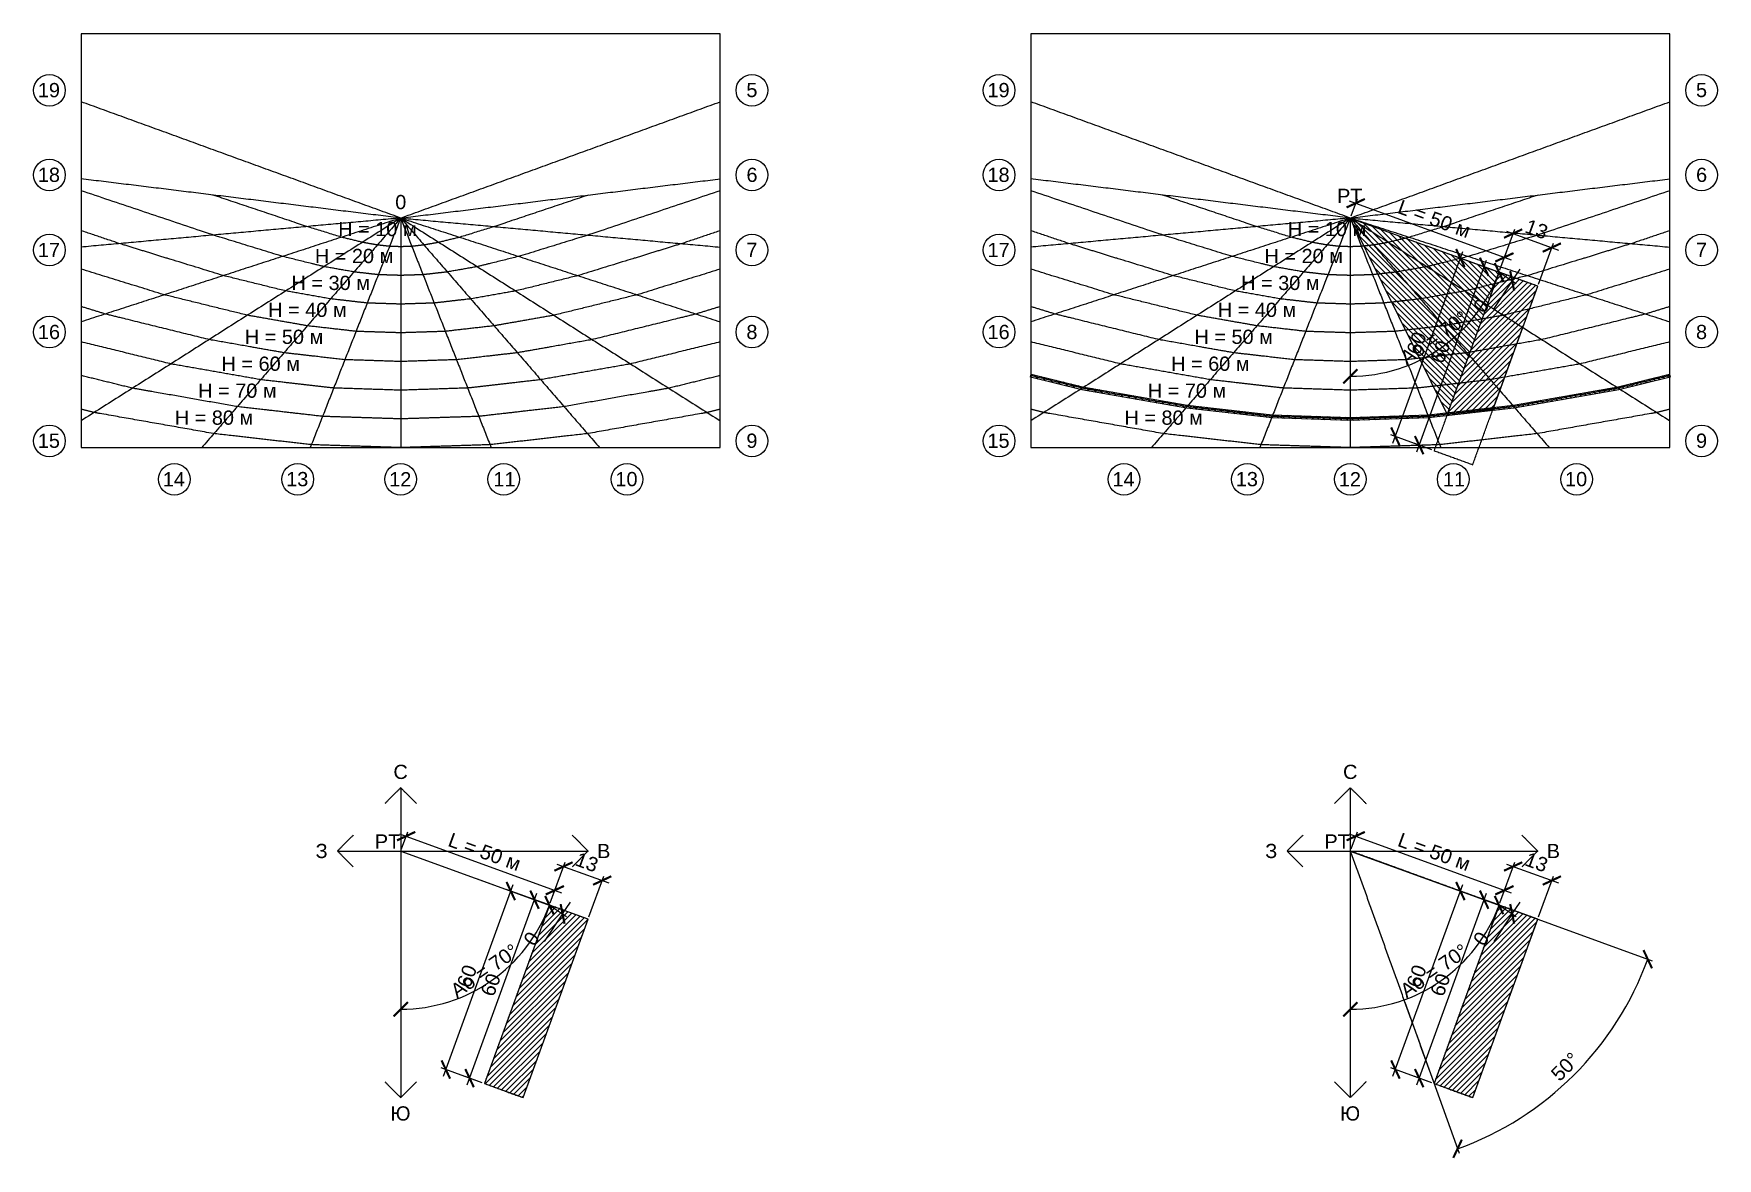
# Model space of a CAD drawing. Header units: metres. Extents: x -116 to 1000, y -497 to 102.
# Drawn here: x -116 to 416, y -497 to -142 of the extents above; entities that cross this region are included whole.
import ezdxf

# ---------------------------------------------------------------- set-up
doc = ezdxf.new("R2010")
doc.units = ezdxf.units.M
doc.layers.add('168', color=7, linetype='Continuous', true_color=0x000000)
doc.styles.add('Meters Architectural', font='arial.ttf')
doc.dimstyles.new('Meters Architectural', dxfattribs={"dimscale": 1.5, "dimtxt": 3, "dimasz": 3, "dimexe": 1, "dimexo": 0.5, "dimgap": 1, "dimtad": 1, "dimtoh": 1, "dimdec": 0, "dimzin": 1, "dimdsep": 46, "dimtxsty": 'Meters Architectural', "dimblk": 'ARCHTICK', "dimcen": 3, "dimdle": 1.5, "dimadec": 0, "dimazin": 1, "dimtfac": 1, "dimtdec": 4, "dimtix": 1, "dimtofl": 0, "dimtmove": 1, "dimatfit": 3, "dimldrblk": 'OPEN90', "dimfxl": 1, "dimtolj": 1, "dimtzin": 1, "dimarcsym": 0})
pattern_1 = [(45, (-9e-14, 2e-13), (-0.8838835, 0.8838835), [])]

# ---------------------------------------------------------------- blocks, each defined once
blk = doc.blocks.new('_ArchTick')
at = {"color": 0, "linetype": 'ByBlock', "const_width": 0.15}
blk.add_lwpolyline([(-0.5, -0.5), (0.5, 0.5)], dxfattribs=at)
blk = doc.blocks.new('*D3')
at = {"layer": '168', "color": 0, "lineweight": -2}
for p, q in [((-0.4, -394.53), (50.81, -413.17)), ((0.26, -399.3), (2.22, -393.89)), ((47.24, -416.4), (49.21, -410.99))]:
    blk.add_line(p, q, dxfattribs=at)
at = {"layer": 'Defpoints', "color": 0}
for p in [(0, -400), (48.69, -412.4), (46.98, -417.1)]:
    blk.add_point(p, dxfattribs=at)
at = {"layer": '168', "color": 0, "lineweight": -2, "xscale": 4.5, "yscale": 4.5, "zscale": 4.5}
for p, rotation in [((1.71, -395.3), 160), ((48.69, -412.4), 340)]:
    blk.add_blockref('_ArchTick', p, dxfattribs=dict(at, rotation=rotation))
at = {"layer": '168', "color": 0, "insert": (26.5, -400.28), "char_height": 4.5, "attachment_point": 5, "rotation": 340, "style": 'Meters Architectural'}
blk.add_mtext('\\A1;L = 50 м', dxfattribs=at)
blk = doc.blocks.new('*D4')
at = {"layer": '168', "color": 0, "lineweight": -2}
for p, q in [((299.6, -194.53), (350.81, -213.17)), ((300.26, -199.3), (302.22, -193.89)), ((347.24, -216.4), (349.21, -210.99))]:
    blk.add_line(p, q, dxfattribs=at)
at = {"layer": 'Defpoints', "color": 0}
for p in [(300, -200), (348.69, -212.4), (346.98, -217.1)]:
    blk.add_point(p, dxfattribs=at)
at = {"layer": '168', "color": 0, "lineweight": -2, "xscale": 4.5, "yscale": 4.5, "zscale": 4.5}
for p, rotation in [((301.71, -195.3), 160), ((348.69, -212.4), 340)]:
    blk.add_blockref('_ArchTick', p, dxfattribs=dict(at, rotation=rotation))
at = {"layer": '168', "color": 0, "insert": (326.5, -200.28), "char_height": 4.5, "attachment_point": 5, "rotation": 340, "style": 'Meters Architectural'}
blk.add_mtext('\\A1;L = 50 м', dxfattribs=at)
blk = doc.blocks.new('*D5')
at = {"layer": '168', "color": 0, "lineweight": -2}
for p, q in [((299.6, -394.53), (350.81, -413.17)), ((300.26, -399.3), (302.22, -393.89)), ((347.24, -416.4), (349.21, -410.99))]:
    blk.add_line(p, q, dxfattribs=at)
at = {"layer": 'Defpoints', "color": 0}
for p in [(300, -400), (348.69, -412.4), (346.98, -417.1)]:
    blk.add_point(p, dxfattribs=at)
at = {"layer": '168', "color": 0, "lineweight": -2, "xscale": 4.5, "yscale": 4.5, "zscale": 4.5}
for p, rotation in [((301.71, -395.3), 160), ((348.69, -412.4), 340)]:
    blk.add_blockref('_ArchTick', p, dxfattribs=dict(at, rotation=rotation))
at = {"layer": '168', "color": 0, "insert": (326.5, -400.28), "char_height": 4.5, "attachment_point": 5, "rotation": 340, "style": 'Meters Architectural'}
blk.add_mtext('\\A1;L = 50 м', dxfattribs=at)
blk = doc.blocks.new('*D6')
at = {"layer": '168', "color": 0, "lineweight": -2}
for p, q in [((21, -473.89), (43.06, -413.28)), ((46.28, -416.84), (40.88, -414.88)), ((25.76, -473.23), (20.36, -471.26))]:
    blk.add_line(p, q, dxfattribs=at)
at = {"layer": 'Defpoints', "color": 0}
for p in [(42.29, -415.39), (46.98, -417.1), (26.46, -473.48)]:
    blk.add_point(p, dxfattribs=at)
at = {"layer": '168', "color": 0, "lineweight": -2, "xscale": 4.5, "yscale": 4.5, "zscale": 4.5}
for p, rotation in [((42.29, -415.39), 70), ((21.76, -471.77), 250)]:
    blk.add_blockref('_ArchTick', p, dxfattribs=dict(at, rotation=rotation))
at = {"layer": '168', "color": 0, "insert": (28.46, -442.28), "char_height": 4.5, "attachment_point": 5, "rotation": 70, "style": 'Meters Architectural'}
blk.add_mtext('\\A1;60', dxfattribs=at)
blk = doc.blocks.new('*D7')
at = {"layer": '168', "color": 0, "lineweight": -2}
for p, q in [((51.14, -419.87), (45.36, -428.55)), ((47.61, -417.52), (52.39, -420.71)), ((47.61, -417.52), (52.39, -420.71)), ((51.14, -419.87), (53.64, -416.13))]:
    blk.add_line(p, q, dxfattribs=at)
at = {"layer": 'Defpoints', "color": 0}
for p in [(46.98, -417.1), (46.98, -417.1), (51.14, -419.87)]:
    blk.add_point(p, dxfattribs=at)
at = {"layer": '168', "color": 0, "lineweight": -2, "xscale": 4.5, "yscale": 4.5, "zscale": 4.5}
for rotation in [236.3099324740203, 56.30993247402022]:
    blk.add_blockref('_ArchTick', (51.14, -419.87), dxfattribs=dict(at, rotation=rotation))
at = {"layer": '168', "color": 0, "insert": (41.35, -427.72), "char_height": 4.5, "attachment_point": 5, "rotation": 56.3099, "style": 'Meters Architectural'}
blk.add_mtext('\\A1;0', dxfattribs=at)
blk = doc.blocks.new('*D8')
at = {"layer": '168', "color": 0, "lineweight": -2}
for p, q in [((13.48, -471.15), (35.54, -410.54)), ((46.28, -416.84), (33.36, -412.14)), ((25.76, -473.23), (12.84, -468.52))]:
    blk.add_line(p, q, dxfattribs=at)
at = {"layer": 'Defpoints', "color": 0}
for p in [(34.77, -412.65), (46.98, -417.1), (26.46, -473.48)]:
    blk.add_point(p, dxfattribs=at)
at = {"layer": '168', "color": 0, "lineweight": -2, "xscale": 4.5, "yscale": 4.5, "zscale": 4.5}
for p, rotation in [((34.77, -412.65), 70), ((14.25, -469.04), 250)]:
    blk.add_blockref('_ArchTick', p, dxfattribs=dict(at, rotation=rotation))
at = {"layer": '168', "color": 0, "insert": (20.94, -439.55), "char_height": 4.5, "attachment_point": 5, "rotation": 70, "style": 'Meters Architectural'}
blk.add_mtext('\\A1;60', dxfattribs=at)
blk = doc.blocks.new('*D9')
at = {"layer": '168', "color": 0, "lineweight": -2}
for p, q in [((47.24, -416.4), (51.94, -403.48)), ((49.32, -404.12), (65.76, -410.1)), ((59.46, -420.84), (64.16, -407.92))]:
    blk.add_line(p, q, dxfattribs=at)
at = {"layer": 'Defpoints', "color": 0}
for p in [(63.65, -409.33), (46.98, -417.1), (59.2, -421.55)]:
    blk.add_point(p, dxfattribs=at)
at = {"layer": '168', "color": 0, "lineweight": -2, "xscale": 4.5, "yscale": 4.5, "zscale": 4.5}
for p, rotation in [((51.43, -404.89), 160), ((63.65, -409.33), 340)]:
    blk.add_blockref('_ArchTick', p, dxfattribs=dict(at, rotation=rotation))
at = {"layer": '168', "color": 0, "insert": (58.84, -403.54), "char_height": 4.5, "attachment_point": 5, "rotation": 340, "style": 'Meters Architectural'}
blk.add_mtext('\\A1;13', dxfattribs=at)
blk = doc.blocks.new('*D10')
at = {"layer": '168', "color": 0, "lineweight": -2}
for p, q in [((321, -273.89), (343.06, -213.28)), ((346.28, -216.84), (340.88, -214.88)), ((325.76, -273.23), (320.36, -271.26))]:
    blk.add_line(p, q, dxfattribs=at)
at = {"layer": 'Defpoints', "color": 0}
for p in [(342.29, -215.39), (346.98, -217.1), (326.46, -273.48)]:
    blk.add_point(p, dxfattribs=at)
at = {"layer": '168', "color": 0, "lineweight": -2, "xscale": 4.5, "yscale": 4.5, "zscale": 4.5}
for p, rotation in [((342.29, -215.39), 70.00000000000003), ((321.76, -271.77), 250)]:
    blk.add_blockref('_ArchTick', p, dxfattribs=dict(at, rotation=rotation))
at = {"layer": '168', "color": 0, "insert": (328.46, -242.28), "char_height": 4.5, "attachment_point": 5, "rotation": 70, "style": 'Meters Architectural'}
blk.add_mtext('\\A1;60', dxfattribs=at)
blk = doc.blocks.new('*D11')
at = {"layer": '168', "color": 0, "lineweight": -2}
for p, q in [((347.61, -217.52), (352.39, -220.71)), ((347.61, -217.52), (352.39, -220.71)), ((351.14, -219.87), (353.64, -216.13)), ((351.14, -219.87), (345.36, -228.55))]:
    blk.add_line(p, q, dxfattribs=at)
at = {"layer": 'Defpoints', "color": 0}
for p in [(346.98, -217.1), (346.98, -217.1), (351.14, -219.87)]:
    blk.add_point(p, dxfattribs=at)
at = {"layer": '168', "color": 0, "lineweight": -2, "xscale": 4.5, "yscale": 4.5, "zscale": 4.5}
for rotation in [236.3099324740203, 56.30993247402022]:
    blk.add_blockref('_ArchTick', (351.14, -219.87), dxfattribs=dict(at, rotation=rotation))
at = {"layer": '168', "color": 0, "insert": (341.35, -227.72), "char_height": 4.5, "attachment_point": 5, "rotation": 56.3099, "style": 'Meters Architectural'}
blk.add_mtext('\\A1;0', dxfattribs=at)
blk = doc.blocks.new('*D12')
at = {"layer": '168', "color": 0, "lineweight": -2}
for p, q in [((313.48, -271.15), (335.54, -210.54)), ((346.28, -216.84), (333.36, -212.14)), ((325.76, -273.23), (312.84, -268.52))]:
    blk.add_line(p, q, dxfattribs=at)
at = {"layer": 'Defpoints', "color": 0}
for p in [(334.77, -212.65), (346.98, -217.1), (326.46, -273.48)]:
    blk.add_point(p, dxfattribs=at)
at = {"layer": '168', "color": 0, "lineweight": -2, "xscale": 4.5, "yscale": 4.5, "zscale": 4.5}
for p, rotation in [((334.77, -212.65), 70.00000000000003), ((314.25, -269.04), 250)]:
    blk.add_blockref('_ArchTick', p, dxfattribs=dict(at, rotation=rotation))
at = {"layer": '168', "color": 0, "insert": (320.94, -239.55), "char_height": 4.5, "attachment_point": 5, "rotation": 70, "style": 'Meters Architectural'}
blk.add_mtext('\\A1;60', dxfattribs=at)
blk = doc.blocks.new('*D13')
at = {"layer": '168', "color": 0, "lineweight": -2}
for p, q in [((347.24, -216.4), (351.94, -203.48)), ((349.32, -204.12), (365.76, -210.1)), ((359.46, -220.84), (364.16, -207.92))]:
    blk.add_line(p, q, dxfattribs=at)
at = {"layer": 'Defpoints', "color": 0}
for p in [(363.65, -209.33), (346.98, -217.1), (359.2, -221.55)]:
    blk.add_point(p, dxfattribs=at)
at = {"layer": '168', "color": 0, "lineweight": -2, "xscale": 4.5, "yscale": 4.5, "zscale": 4.5}
for p, rotation in [((351.43, -204.89), 159.9999999999999), ((363.65, -209.33), 340)]:
    blk.add_blockref('_ArchTick', p, dxfattribs=dict(at, rotation=rotation))
at = {"layer": '168', "color": 0, "insert": (358.84, -203.54), "char_height": 4.5, "attachment_point": 5, "rotation": 340, "style": 'Meters Architectural'}
blk.add_mtext('\\A1;13', dxfattribs=at)
blk = doc.blocks.new('*D14')
at = {"layer": '168', "color": 0, "lineweight": -2}
for p, q in [((347.69, -417.36), (395.38, -434.72)), ((317.2, -447.75), (334.39, -495.5))]:
    blk.add_line(p, q, dxfattribs=at)
blk.add_arc((300, -400), 100, 289.8056, 340, dxfattribs=at)
at = {"layer": 'Defpoints', "color": 0}
for p in [(300, -400), (300, -400), (346.98, -417.1), (316.94, -447.04), (359.53, -480.35)]:
    blk.add_point(p, dxfattribs=at)
at = {"layer": '168', "color": 0, "lineweight": -2, "xscale": 4.5, "yscale": 4.5, "zscale": 4.5}
for p, rotation in [((393.97, -434.2), 69.99999999999997), ((333.88, -494.08), 199.8055710922652)]:
    blk.add_blockref('_ArchTick', p, dxfattribs=dict(at, rotation=rotation))
at = {"layer": '168', "color": 0, "insert": (367.91, -468.14), "char_height": 4.5, "attachment_point": 5, "rotation": 44.9028, "style": 'Meters Architectural'}
blk.add_mtext('\\A1;50%%d', dxfattribs=at)
blk = doc.blocks.new('_Open90')
at = {"color": 0, "linetype": 'ByBlock', "lineweight": -2}
for p, q in [((0, 0), (-1, 0)), ((-0.5, 0.5), (0, 0)), ((0, 0), (-0.5, -0.5))]:
    blk.add_line(p, q, dxfattribs=at)
blk = doc.blocks.new('*D15')
at = {"layer": '168', "color": 0, "lineweight": -2}
for p, q in [((321, -473.89), (343.06, -413.28)), ((346.28, -416.84), (340.88, -414.88)), ((325.76, -473.23), (320.36, -471.26))]:
    blk.add_line(p, q, dxfattribs=at)
at = {"layer": 'Defpoints', "color": 0}
for p in [(342.29, -415.39), (346.98, -417.1), (326.46, -473.48)]:
    blk.add_point(p, dxfattribs=at)
at = {"layer": '168', "color": 0, "lineweight": -2, "xscale": 4.5, "yscale": 4.5, "zscale": 4.5}
for p, rotation in [((342.29, -415.39), 70.00000000000003), ((321.76, -471.77), 250)]:
    blk.add_blockref('_ArchTick', p, dxfattribs=dict(at, rotation=rotation))
at = {"layer": '168', "color": 0, "insert": (328.46, -442.28), "char_height": 4.5, "attachment_point": 5, "rotation": 70, "style": 'Meters Architectural'}
blk.add_mtext('\\A1;60', dxfattribs=at)
blk = doc.blocks.new('*D16')
at = {"layer": '168', "color": 0, "lineweight": -2}
for p, q in [((351.14, -419.87), (345.36, -428.55)), ((347.61, -417.52), (352.39, -420.71)), ((347.61, -417.52), (352.39, -420.71)), ((351.14, -419.87), (353.64, -416.13))]:
    blk.add_line(p, q, dxfattribs=at)
at = {"layer": 'Defpoints', "color": 0}
for p in [(346.98, -417.1), (346.98, -417.1), (351.14, -419.87)]:
    blk.add_point(p, dxfattribs=at)
at = {"layer": '168', "color": 0, "lineweight": -2, "xscale": 4.5, "yscale": 4.5, "zscale": 4.5}
for rotation in [236.3099324740203, 56.30993247402022]:
    blk.add_blockref('_ArchTick', (351.14, -419.87), dxfattribs=dict(at, rotation=rotation))
at = {"layer": '168', "color": 0, "insert": (341.35, -427.72), "char_height": 4.5, "attachment_point": 5, "rotation": 56.3099, "style": 'Meters Architectural'}
blk.add_mtext('\\A1;0', dxfattribs=at)
blk = doc.blocks.new('*D17')
at = {"layer": '168', "color": 0, "lineweight": -2}
for p, q in [((313.48, -471.15), (335.54, -410.54)), ((346.28, -416.84), (333.36, -412.14)), ((325.76, -473.23), (312.84, -468.52))]:
    blk.add_line(p, q, dxfattribs=at)
at = {"layer": 'Defpoints', "color": 0}
for p in [(334.77, -412.65), (346.98, -417.1), (326.46, -473.48)]:
    blk.add_point(p, dxfattribs=at)
at = {"layer": '168', "color": 0, "lineweight": -2, "xscale": 4.5, "yscale": 4.5, "zscale": 4.5}
for p, rotation in [((334.77, -412.65), 70.00000000000003), ((314.25, -469.04), 250)]:
    blk.add_blockref('_ArchTick', p, dxfattribs=dict(at, rotation=rotation))
at = {"layer": '168', "color": 0, "insert": (320.94, -439.55), "char_height": 4.5, "attachment_point": 5, "rotation": 70, "style": 'Meters Architectural'}
blk.add_mtext('\\A1;60', dxfattribs=at)
blk = doc.blocks.new('*D18')
at = {"layer": '168', "color": 0, "lineweight": -2}
for p, q in [((347.24, -416.4), (351.94, -403.48)), ((349.32, -404.12), (365.76, -410.1)), ((359.46, -420.84), (364.16, -407.92))]:
    blk.add_line(p, q, dxfattribs=at)
at = {"layer": 'Defpoints', "color": 0}
for p in [(363.65, -409.33), (346.98, -417.1), (359.2, -421.55)]:
    blk.add_point(p, dxfattribs=at)
at = {"layer": '168', "color": 0, "lineweight": -2, "xscale": 4.5, "yscale": 4.5, "zscale": 4.5}
for p, rotation in [((351.43, -404.89), 159.9999999999999), ((363.65, -409.33), 340)]:
    blk.add_blockref('_ArchTick', p, dxfattribs=dict(at, rotation=rotation))
at = {"layer": '168', "color": 0, "insert": (358.84, -403.54), "char_height": 4.5, "attachment_point": 5, "rotation": 340, "style": 'Meters Architectural'}
blk.add_mtext('\\A1;13', dxfattribs=at)
blk = doc.blocks.new('*D21')
at = {"layer": '168', "color": 0, "lineweight": -2}
for p, q in [((24.2, -408.81), (48.39, -417.61)), ((0, -425.75), (0, -451.5))]:
    blk.add_line(p, q, dxfattribs=at)
blk.add_arc((0, -400), 50, 270, 340, dxfattribs=at)
at = {"layer": 'Defpoints', "color": 0}
for p in [(0, -400), (0, -400), (23.49, -408.55), (0, -425), (19.8, -445.91)]:
    blk.add_point(p, dxfattribs=at)
at = {"layer": '168', "color": 0, "lineweight": -2, "xscale": 4.5, "yscale": 4.5, "zscale": 4.5}
for p, rotation in [((46.98, -417.1), 70.0000000000001), ((0, -450), 180)]:
    blk.add_blockref('_ArchTick', p, dxfattribs=dict(at, rotation=rotation))
at = {"layer": '168', "color": 0, "insert": (26.5, -437.85), "char_height": 4.5, "attachment_point": 5, "rotation": 35, "style": 'Meters Architectural'}
blk.add_mtext('Aо = 70°', dxfattribs=at)
blk = doc.blocks.new('*D22')
at = {"layer": '168', "color": 0, "lineweight": -2}
for p, q in [((324.2, -208.81), (348.39, -217.61)), ((300, -225.75), (300, -251.5))]:
    blk.add_line(p, q, dxfattribs=at)
blk.add_arc((300, -200), 50, 270, 340, dxfattribs=at)
at = {"layer": 'Defpoints', "color": 0}
for p in [(300, -200), (300, -200), (323.49, -208.55), (300, -225), (319.8, -245.91)]:
    blk.add_point(p, dxfattribs=at)
at = {"layer": '168', "color": 0, "lineweight": -2, "xscale": 4.5, "yscale": 4.5, "zscale": 4.5}
for p, rotation in [((346.98, -217.1), 69.99999999999997), ((300, -250), 180)]:
    blk.add_blockref('_ArchTick', p, dxfattribs=dict(at, rotation=rotation))
at = {"layer": '168', "color": 0, "insert": (326.5, -237.85), "char_height": 4.5, "attachment_point": 5, "rotation": 35, "style": 'Meters Architectural'}
blk.add_mtext('Aо = 70°', dxfattribs=at)
blk = doc.blocks.new('*D23')
at = {"layer": '168', "color": 0, "lineweight": -2}
for p, q in [((324.2, -408.81), (348.39, -417.61)), ((300, -425.75), (300, -451.5))]:
    blk.add_line(p, q, dxfattribs=at)
blk.add_arc((300, -400), 50, 270, 340, dxfattribs=at)
at = {"layer": 'Defpoints', "color": 0}
for p in [(300, -400), (300, -400), (323.49, -408.55), (300, -425), (319.8, -445.91)]:
    blk.add_point(p, dxfattribs=at)
at = {"layer": '168', "color": 0, "lineweight": -2, "xscale": 4.5, "yscale": 4.5, "zscale": 4.5}
for p, rotation in [((346.98, -417.1), 70.0000000000001), ((300, -450), 180)]:
    blk.add_blockref('_ArchTick', p, dxfattribs=dict(at, rotation=rotation))
at = {"layer": '168', "color": 0, "insert": (326.5, -437.85), "char_height": 4.5, "attachment_point": 5, "rotation": 35, "style": 'Meters Architectural'}
blk.add_mtext('Aо = 70°', dxfattribs=at)

msp = doc.modelspace()

# ---------------------------------------------------------------- hatches: boundary and pattern name
at = {"layer": '168', "true_color": 0xff6b6b, "extrusion": (0, 0, -1)}
h = msp.add_hatch(dxfattribs=at)
h.set_pattern_fill('Hatch1', color=11, scale=10, angle=45, style=0, pattern_type=2)
h.set_pattern_definition([(45, (1e-14, 0), (-0.8838835, 0.8838835), [])])
h.paths.add_polyline_path([(-300, -200), (-346.98, -217.1), (-330.65, -261.99)], flags=0)
at = {"layer": '168', "true_color": 0xd671f5}
h = msp.add_hatch(dxfattribs=at)
h.set_pattern_fill('Hatch1', color=201, scale=10, angle=45, style=0, pattern_type=2)
h.set_pattern_definition([(45, (0, -3e-14), (-0.8838835, 0.8838835), [])])
h.paths.add_polyline_path([(359.2, -221.55), (346.98, -217.1), (330.65, -261.99), (345.08, -260.34)], flags=0)
at = {"layer": '168', "true_color": 0xd671f5, "extrusion": (0, 0, -1)}
h = msp.add_hatch(dxfattribs=at)
h.set_pattern_fill('Hatch1', color=201, scale=10, angle=45, style=0, pattern_type=2)
h.set_pattern_definition([(45, (0, 1e-13), (-0.8838835, 0.8838835), [])])
h.paths.add_polyline_path([(-401.07, -250.26), (-384.83, -254.26), (-351.69, -260.09), (-324.72, -263.17), (-300, -263.97), (-275.28, -263.17), (-248.31, -260.09), (-215.17, -254.26), (-198.93, -250.26), (-199.17, -249.29), (-215.38, -253.28), (-248.45, -259.1), (-275.35, -262.18), (-300, -262.97), (-324.65, -262.18), (-351.55, -259.1), (-384.62, -253.28), (-400.83, -249.29)], flags=0)
at = {"layer": '168', "true_color": 0xd671f5}
h = msp.add_hatch(dxfattribs=at)
h.set_pattern_fill('Hatch1', color=201, scale=10, angle=45, style=0, pattern_type=2)
h.set_pattern_definition(pattern_1)
h.paths.add_polyline_path([(46.98, -417.1), (26.46, -473.48), (38.68, -477.93), (59.2, -421.55)], flags=0)
h = msp.add_hatch(dxfattribs=at)
h.set_pattern_fill('Hatch1', color=201, scale=10, angle=45, style=0, pattern_type=2)
h.set_pattern_definition(pattern_1)
h.paths.add_polyline_path([(346.98, -417.1), (326.46, -473.48), (338.68, -477.93), (359.2, -421.55)], flags=0)

# ---------------------------------------------------------------- linework, layer by layer
at = {"layer": '168'}
for p, q in [((300, -200), (346.98, -217.1)), ((0, -380), (0, -477.93)), ((300, -380), (300, -477.93)), ((-20, -400), (59.2, -400)), ((0, -400), (46.98, -417.1)), ((280, -400), (359.2, -400)), ((300, -400), (346.98, -417.1))]:
    msp.add_line(p, q, dxfattribs=at)
for points in [[(-100.95, -272.54), (100.95, -272.54), (100.95, -141.74), (-100.95, -141.74)], [(199.05, -272.54), (400.95, -272.54), (400.95, -141.74), (199.05, -141.74)], [(300, -200), (346.98, -217.1), (330.65, -261.99)], [(359.2, -221.55), (346.98, -217.1), (330.65, -261.99), (345.08, -260.34)], [(401.07, -250.26), (384.83, -254.26), (351.69, -260.09), (324.72, -263.17), (300, -263.97), (275.28, -263.17), (248.31, -260.09), (215.17, -254.26), (198.93, -250.26), (199.17, -249.29), (215.38, -253.28), (248.45, -259.1), (275.35, -262.18), (300, -262.97), (324.65, -262.18), (351.55, -259.1), (384.62, -253.28), (400.83, -249.29)], [(46.98, -417.1), (26.46, -473.48), (38.68, -477.93), (59.2, -421.55)], [(346.98, -417.1), (326.46, -473.48), (338.68, -477.93), (359.2, -421.55)]]:
    msp.add_lwpolyline(points, close=True, dxfattribs=at)
for centre in [(-110.95, -159.62), (110.95, -159.62), (189.05, -159.62), (410.95, -159.62), (-110.95, -186.38), (110.95, -186.38), (189.05, -186.38), (410.95, -186.38), (-110.95, -210.1), (110.95, -210.1), (189.05, -210.1), (410.95, -210.1), (-110.95, -236.05), (110.95, -236.05), (189.05, -236.05), (410.95, -236.05), (-110.95, -270.41), (110.95, -270.41), (189.05, -270.41), (410.95, -270.41), (-71.5, -282.54), (-32.51, -282.54), (0, -282.54), (32.51, -282.54), (71.5, -282.54), (228.5, -282.54), (267.49, -282.54), (300, -282.54), (332.51, -282.54), (371.5, -282.54)]:
    msp.add_circle(centre, 5, dxfattribs=at)
for points in [[(0, -200), (-50.47, -181.63), (-100.95, -163.26)], [(0, -200), (50.47, -181.63), (100.95, -163.26)], [(300, -200), (249.53, -181.63), (199.05, -163.26)], [(300, -200), (350.47, -181.63), (400.95, -163.26)], [(0, -200), (-50.47, -193.8), (-100.95, -187.61)], [(0, -200), (50.47, -193.8), (100.95, -187.61)], [(300, -200), (249.53, -193.8), (199.05, -187.61)], [(300, -200), (350.47, -193.8), (400.95, -187.61)], [(0, -200), (-50.47, -204.59), (-100.95, -209.19)], [(0, -200), (-50.47, -216.4), (-100.95, -232.8)], [(0, -200), (-50.47, -232.03), (-100.95, -264.06)], [(0, -200), (-31.42, -236.27), (-62.84, -272.54)], [(0, -200), (-14.29, -236.27), (-28.57, -272.54)], [(0, -200), (0, -236.27), (0, -272.54)], [(0, -200), (14.29, -236.27), (28.57, -272.54)], [(0, -200), (31.42, -236.27), (62.84, -272.54)], [(0, -200), (50.47, -232.03), (100.95, -264.06)], [(0, -200), (50.47, -216.4), (100.95, -232.8)], [(0, -200), (50.47, -204.59), (100.95, -209.19)], [(300, -200), (249.53, -204.59), (199.05, -209.19)], [(300, -200), (249.53, -216.4), (199.05, -232.8)], [(300, -200), (249.53, -232.03), (199.05, -264.06)], [(300, -200), (268.58, -236.27), (237.16, -272.54)], [(300, -200), (285.71, -236.27), (271.43, -272.54)], [(300, -200), (300, -236.27), (300, -272.54)], [(300, -200), (314.29, -236.27), (328.57, -272.54)], [(300, -200), (331.42, -236.27), (362.84, -272.54)], [(300, -200), (350.47, -232.03), (400.95, -264.06)], [(300, -200), (350.47, -216.4), (400.95, -232.8)], [(300, -200), (350.47, -204.59), (400.95, -209.19)], [(346.98, -217.1), (336.72, -245.29), (326.46, -273.48)], [(359.2, -221.55), (353.09, -219.32), (346.98, -217.1)], [(338.68, -277.93), (348.94, -249.74), (359.2, -221.55)], [(326.46, -273.48), (332.57, -275.71), (338.68, -277.93)], [(0, -380), (-2.5, -382.5), (-5, -385)], [(0, -380), (2.5, -382.5), (5, -385)], [(300, -380), (297.5, -382.5), (295, -385)], [(300, -380), (302.5, -382.5), (305, -385)], [(-15, -395), (-17.5, -397.5), (-20, -400)], [(54.2, -395), (56.7, -397.5), (59.2, -400)], [(285, -395), (282.5, -397.5), (280, -400)], [(354.2, -395), (356.7, -397.5), (359.2, -400)], [(-20, -400), (-17.5, -402.5), (-15, -405)], [(59.2, -400), (56.7, -402.5), (54.2, -405)], [(280, -400), (282.5, -402.5), (285, -405)], [(300, -400), (313.23, -436.74), (326.46, -473.48)], [(359.2, -421.55), (329.6, -410.77), (300, -400)], [(359.2, -400), (356.7, -402.5), (354.2, -405)], [(46.98, -417.1), (36.72, -445.29), (26.46, -473.48)], [(59.2, -421.55), (53.09, -419.32), (46.98, -417.1)], [(346.98, -417.1), (336.72, -445.29), (326.46, -473.48)], [(359.2, -421.55), (353.09, -419.32), (346.98, -417.1)], [(38.68, -477.93), (48.94, -449.74), (59.2, -421.55)], [(338.68, -477.93), (348.94, -449.74), (359.2, -421.55)], [(-5, -472.93), (-2.5, -475.43), (0, -477.93)], [(5, -472.93), (2.5, -475.43), (0, -477.93)], [(295, -472.93), (297.5, -475.43), (300, -477.93)], [(305, -472.93), (302.5, -475.43), (300, -477.93)], [(26.46, -473.48), (32.57, -475.71), (38.68, -477.93)], [(326.46, -473.48), (332.57, -475.71), (338.68, -477.93)]]:
    msp.add_open_spline(points, degree=2, dxfattribs=at)
for points, knots in [([(100.95, -191.37), (80.07, -198.38), (59.18, -205.39), (48.26, -208.76), (37.33, -212.13), (30.77, -213.75), (24.21, -215.36), (19.48, -216.19), (14.75, -217.03), (10.9, -217.47), (7.05, -217.91), (3.53, -218.02), (0, -218.13), (-3.53, -218.02), (-7.05, -217.91), (-10.9, -217.47), (-14.75, -217.03), (-19.48, -216.19), (-24.21, -215.36), (-30.77, -213.75), (-37.33, -212.13), (-48.26, -208.76), (-59.18, -205.39), (-80.07, -198.38), (-100.95, -191.37)], [0.297415, 0.297415, 0.297415, 1, 1, 2, 2, 3, 3, 4, 4, 5, 5, 6, 6, 7, 7, 8, 8, 9, 9, 10, 10, 11, 11, 11.702585, 11.702585, 11.702585]), ([(400.95, -191.37), (380.07, -198.38), (359.18, -205.39), (348.26, -208.76), (337.33, -212.13), (330.77, -213.75), (324.21, -215.36), (319.48, -216.19), (314.75, -217.03), (310.9, -217.47), (307.05, -217.91), (303.53, -218.02), (300, -218.13), (296.47, -218.02), (292.95, -217.91), (289.1, -217.47), (285.25, -217.03), (280.52, -216.19), (275.79, -215.36), (269.23, -213.75), (262.67, -212.13), (251.74, -208.76), (240.82, -205.39), (219.93, -198.38), (199.05, -191.37)], [0.297415, 0.297415, 0.297415, 1, 1, 2, 2, 3, 3, 4, 4, 5, 5, 6, 6, 7, 7, 8, 8, 9, 9, 10, 10, 11, 11, 11.702585, 11.702585, 11.702585]), ([(59.31, -192.72), (44.45, -197.71), (29.59, -202.69), (24.13, -204.38), (18.67, -206.06), (15.38, -206.87), (12.1, -207.68), (9.74, -208.1), (7.37, -208.51), (5.45, -208.73), (3.53, -208.95), (1.76, -209.01), (0, -209.07), (-1.76, -209.01), (-3.53, -208.95), (-5.45, -208.73), (-7.37, -208.51), (-9.74, -208.1), (-12.1, -207.68), (-15.38, -206.87), (-18.67, -206.06), (-24.13, -204.38), (-29.59, -202.69), (-44.45, -197.71), (-59.31, -192.72)], [0, 0, 0, 1, 1, 2, 2, 3, 3, 4, 4, 5, 5, 6, 6, 7, 7, 8, 8, 9, 9, 10, 10, 11, 11, 12, 12, 12]), ([(359.31, -192.72), (344.45, -197.71), (329.59, -202.69), (324.13, -204.38), (318.67, -206.06), (315.38, -206.87), (312.1, -207.68), (309.74, -208.1), (307.37, -208.51), (305.45, -208.73), (303.53, -208.95), (301.76, -209.01), (300, -209.07), (298.24, -209.01), (296.47, -208.95), (294.55, -208.73), (292.63, -208.51), (290.26, -208.1), (287.9, -207.68), (284.62, -206.87), (281.33, -206.06), (275.87, -204.38), (270.41, -202.69), (255.55, -197.71), (240.69, -192.72)], [0, 0, 0, 1, 1, 2, 2, 3, 3, 4, 4, 5, 5, 6, 6, 7, 7, 8, 8, 9, 9, 10, 10, 11, 11, 12, 12, 12]), ([(100.95, -203.99), (94.86, -206.04), (88.78, -208.08), (72.39, -213.14), (56, -218.19), (46.15, -220.62), (36.31, -223.04), (29.22, -224.29), (22.12, -225.54), (16.35, -226.2), (10.58, -226.86), (5.29, -227.03), (0, -227.2), (-5.29, -227.03), (-10.58, -226.86), (-16.35, -226.2), (-22.12, -225.54), (-29.22, -224.29), (-36.31, -223.04), (-46.15, -220.62), (-56, -218.19), (-72.39, -213.14), (-88.78, -208.08), (-94.86, -206.04), (-100.95, -203.99)], [0.863508, 0.863508, 0.863508, 1, 1, 2, 2, 3, 3, 4, 4, 5, 5, 6, 6, 7, 7, 8, 8, 9, 9, 10, 10, 11, 11, 11.136492, 11.136492, 11.136492]), ([(400.95, -203.99), (394.86, -206.04), (388.78, -208.08), (372.39, -213.14), (356, -218.19), (346.15, -220.62), (336.31, -223.04), (329.22, -224.29), (322.12, -225.54), (316.35, -226.2), (310.58, -226.86), (305.29, -227.03), (300, -227.2), (294.71, -227.03), (289.42, -226.86), (283.65, -226.2), (277.88, -225.54), (270.78, -224.29), (263.69, -223.04), (253.85, -220.62), (244, -218.19), (227.61, -213.14), (211.22, -208.08), (205.14, -206.04), (199.05, -203.99)], [0.863508, 0.863508, 0.863508, 1, 1, 2, 2, 3, 3, 4, 4, 5, 5, 6, 6, 7, 7, 8, 8, 9, 9, 10, 10, 11, 11, 11.136492, 11.136492, 11.136492]), ([(100.95, -216.15), (87.8, -220.2), (74.66, -224.26), (61.54, -227.49), (48.41, -230.72), (38.96, -232.39), (29.5, -234.05), (21.8, -234.93), (14.11, -235.81), (7.05, -236.04), (0, -236.27), (-7.05, -236.04), (-14.11, -235.81), (-21.8, -234.93), (-29.5, -234.05), (-38.96, -232.39), (-48.41, -230.72), (-61.54, -227.49), (-74.66, -224.26), (-87.8, -220.2), (-100.95, -216.15)], [1.398625, 1.398625, 1.398625, 2, 2, 3, 3, 4, 4, 5, 5, 6, 6, 7, 7, 8, 8, 9, 9, 10, 10, 10.601375, 10.601375, 10.601375]), ([(400.95, -216.15), (387.8, -220.2), (374.66, -224.26), (361.54, -227.49), (348.41, -230.72), (338.96, -232.39), (329.5, -234.05), (321.8, -234.93), (314.11, -235.81), (307.05, -236.04), (300, -236.27), (292.95, -236.04), (285.89, -235.81), (278.2, -234.93), (270.5, -234.05), (261.04, -232.39), (251.59, -230.72), (238.46, -227.49), (225.34, -224.26), (212.2, -220.2), (199.05, -216.15)], [1.398625, 1.398625, 1.398625, 2, 2, 3, 3, 4, 4, 5, 5, 6, 6, 7, 7, 8, 8, 9, 9, 10, 10, 10.601375, 10.601375, 10.601375]), ([(100.95, -227.97), (97.14, -229.15), (93.33, -230.32), (76.92, -234.36), (60.52, -238.4), (48.69, -240.49), (36.87, -242.57), (27.25, -243.67), (17.63, -244.77), (8.82, -245.05), (0, -245.34), (-8.82, -245.05), (-17.63, -244.77), (-27.25, -243.67), (-36.87, -242.57), (-48.69, -240.49), (-60.52, -238.4), (-76.92, -234.36), (-93.33, -230.32), (-97.14, -229.15), (-100.95, -227.97)], [1.860554, 1.860554, 1.860554, 2, 2, 3, 3, 4, 4, 5, 5, 6, 6, 7, 7, 8, 8, 9, 9, 10, 10, 10.139446, 10.139446, 10.139446]), ([(400.95, -227.97), (397.14, -229.15), (393.33, -230.32), (376.92, -234.36), (360.52, -238.4), (348.69, -240.49), (336.87, -242.57), (327.25, -243.67), (317.63, -244.77), (308.82, -245.05), (300, -245.34), (291.18, -245.05), (282.37, -244.77), (272.75, -243.67), (263.13, -242.57), (251.31, -240.49), (239.48, -238.4), (223.08, -234.36), (206.67, -230.32), (202.86, -229.15), (199.05, -227.97)], [1.860554, 1.860554, 1.860554, 2, 2, 3, 3, 4, 4, 5, 5, 6, 6, 7, 7, 8, 8, 9, 9, 10, 10, 10.139446, 10.139446, 10.139446]), ([(100.95, -239.11), (86.78, -242.6), (72.62, -246.09), (58.43, -248.58), (44.25, -251.08), (32.7, -252.4), (21.16, -253.72), (10.58, -254.06), (0, -254.4), (-10.58, -254.06), (-21.16, -253.72), (-32.7, -252.4), (-44.25, -251.08), (-58.43, -248.58), (-72.62, -246.09), (-86.78, -242.6), (-100.95, -239.11)], [2.280569, 2.280569, 2.280569, 3, 3, 4, 4, 5, 5, 6, 6, 7, 7, 8, 8, 9, 9, 9.719431, 9.719431, 9.719431]), ([(400.95, -239.11), (386.78, -242.6), (372.62, -246.09), (358.43, -248.58), (344.25, -251.08), (332.7, -252.4), (321.16, -253.72), (310.58, -254.06), (300, -254.4), (289.42, -254.06), (278.84, -253.72), (267.3, -252.4), (255.75, -251.08), (241.57, -248.58), (227.38, -246.09), (213.22, -242.6), (199.05, -239.11)], [2.280569, 2.280569, 2.280569, 3, 3, 4, 4, 5, 5, 6, 6, 7, 7, 8, 8, 9, 9, 9.719431, 9.719431, 9.719431]), ([(100.95, -249.77), (92.83, -251.77), (84.72, -253.77), (68.17, -256.68), (51.62, -259.59), (38.16, -261.13), (24.69, -262.68), (12.34, -263.07), (0, -263.47), (-12.34, -263.07), (-24.69, -262.68), (-38.16, -261.13), (-51.62, -259.59), (-68.17, -256.68), (-84.72, -253.77), (-92.83, -251.77), (-100.95, -249.77)], [2.64682, 2.64682, 2.64682, 3, 3, 4, 4, 5, 5, 6, 6, 7, 7, 8, 8, 9, 9, 9.35318, 9.35318, 9.35318]), ([(400.95, -249.77), (392.83, -251.77), (384.72, -253.77), (368.17, -256.68), (351.62, -259.59), (338.16, -261.13), (324.69, -262.68), (312.34, -263.07), (300, -263.47), (287.66, -263.07), (275.31, -262.68), (261.84, -261.13), (248.38, -259.59), (231.83, -256.68), (215.28, -253.77), (207.17, -251.77), (199.05, -249.77)], [2.64682, 2.64682, 2.64682, 3, 3, 4, 4, 5, 5, 6, 6, 7, 7, 8, 8, 9, 9, 9.35318, 9.35318, 9.35318]), ([(0, -272.54), (-14.11, -272.08), (-28.22, -271.63), (-43.61, -269.87), (-59, -268.11), (-77.91, -264.78), (-96.83, -261.45), (-98.89, -260.94), (-100.95, -260.43)], [6, 6, 6, 7, 7, 8, 8, 9, 9, 9.078492, 9.078492, 9.078492]), ([(100.95, -260.43), (98.89, -260.94), (96.83, -261.45), (77.91, -264.78), (59, -268.11), (43.61, -269.87), (28.22, -271.63), (14.11, -272.08), (0, -272.54)], [2.921508, 2.921508, 2.921508, 3, 3, 4, 4, 5, 5, 6, 6, 6]), ([(300, -272.54), (285.89, -272.08), (271.78, -271.63), (256.39, -269.87), (241, -268.11), (222.09, -264.78), (203.17, -261.45), (201.11, -260.94), (199.05, -260.43)], [6, 6, 6, 7, 7, 8, 8, 9, 9, 9.078492, 9.078492, 9.078492]), ([(400.95, -260.43), (398.89, -260.94), (396.83, -261.45), (377.91, -264.78), (359, -268.11), (343.61, -269.87), (328.22, -271.63), (314.11, -272.08), (300, -272.54)], [2.921508, 2.921508, 2.921508, 3, 3, 4, 4, 5, 5, 6, 6, 6])]:
    msp.add_open_spline(points, degree=2, knots=knots, dxfattribs=at)

# ---------------------------------------------------------------- texts
at = {"layer": '168', "char_height": 4.5, "attachment_point": 1, "style": 'Meters Architectural'}
for s, insert, width in [('19', (-114.63, -157.32), 22.4022), ('5', (109.2, -157.28), 15.5054), ('19', (185.37, -157.32), 22.4022), ('5', (409.2, -157.28), 15.5054), ('18', (-114.63, -184.08), 22.4022), ('6', (109.23, -184.08), 15.4076), ('18', (185.37, -184.08), 22.4022), ('6', (409.23, -184.08), 15.4076), ('РТ', (295.82, -190.75), 24.7989), ('0', (-1.72, -192.7), 15.4076), ('H = 10 м', (-19.74, -201.21), 57.4728), ('H = 10 м', (280.26, -201.21), 57.4728), ('17', (-114.61, -207.85), 22.3533), ('H = 20 м', (-27.11, -209.73), 57.4728), ('7', (109.2, -207.81), 15.4076), ('17', (185.39, -207.85), 22.3533), ('H = 20 м', (272.89, -209.73), 57.4728), ('7', (409.2, -207.81), 15.4076), ('H = 30 м', (-34.49, -218.24), 57.4728), ('H = 30 м', (265.51, -218.24), 57.4728), ('H = 40 м', (-41.86, -226.75), 57.4728), ('H = 40 м', (258.14, -226.75), 57.4728), ('16', (-114.61, -233.75), 22.3533), ('8', (109.21, -233.75), 15.4565), ('16', (185.39, -233.75), 22.3533), ('8', (409.21, -233.75), 15.4565), ('H = 50 м', (-49.24, -235.27), 57.4728), ('H = 50 м', (250.76, -235.27), 57.4728), ('H = 60 м', (-56.61, -243.78), 57.4728), ('H = 60 м', (243.39, -243.78), 57.4728), ('H = 70 м', (-63.98, -252.29), 57.4728), ('H = 70 м', (236.02, -252.29), 57.4728), ('H = 80 м', (-71.36, -260.81), 57.4728), ('H = 80 м', (228.64, -260.81), 57.4728), ('15', (-114.64, -268.11), 22.4511), ('9', (109.21, -268.11), 15.4565), ('15', (185.36, -268.11), 22.4511), ('9', (409.21, -268.11), 15.4565), ('14', (-75.15, -280.29), 22.3043), ('13', (-36.18, -280.24), 22.3533), ('12', (-3.64, -280.29), 22.2554), ('11', (29.27, -280.29), 20.6413), ('10', (67.83, -280.24), 22.3533), ('14', (224.85, -280.29), 22.3043), ('13', (263.82, -280.24), 22.3533), ('12', (296.36, -280.29), 22.2554), ('11', (329.27, -280.29), 20.6413), ('10', (367.83, -280.24), 22.3533), ('С', (-2.29, -372.74), 17.5598), ('С', (297.71, -372.74), 17.5598), ('З', (-26.88, -397.74), 16.0924), ('РТ', (-8.18, -394.75), 24.7989), ('В', (62.05, -397.75), 16.7283), ('З', (273.12, -397.74), 16.0924), ('РТ', (291.82, -394.75), 24.7989), ('В', (362.05, -397.75), 16.7283), ('Ю', (-3.25, -480.67), 21.0326), ('Ю', (296.75, -480.67), 21.0326)]:
    msp.add_mtext(s, dxfattribs=dict(at, insert=insert, width=width))

# ---------------------------------------------------------------- dimensions: what is measured, and where the dimension line sits
at = {"layer": '168'}
for base, p1, p2, picture, middle in [((348.69, -212.4), (300, -200), (346.98, -217.1), '*D4', (326.5, -200.28)), ((48.69, -412.4), (0, -400), (46.98, -417.1), '*D3', (26.5, -400.28)), ((348.69, -412.4), (300, -400), (346.98, -417.1), '*D5', (326.5, -400.28))]:
    dim = msp.add_linear_dim(base=base, p1=p1, p2=p2, angle=340, text='L = 50 м', dimstyle='Meters Architectural', override={"dimscale": 1.5, "dimtxt": 3, "dimasz": 3, "dimexe": 1, "dimexo": 0.5, "dimgap": 1, "dimtad": 1, "dimtih": 0, "dimtoh": 0, "dimdec": 0, "dimlfac": 1, "dimzin": 1, "dimtxsty": 'Meters Architectural', "dimblk": 'ArchTick', "dimsah": 0, "dimcen": 3, "dimdle": 1.5, "dimazin": 1, "dimtix": 0, "dimtmove": 0, "dimtzin": 1}, dxfattribs=at)
    dim.commit()
    dim.dimension.update_dxf_attribs({"geometry": picture, "text_midpoint": middle})
for base, line1, line2, picture, middle in [((319.8, -245.91), ((300, -225), (300, -200)), ((300, -200), (323.49, -208.55)), '*D22', (326.5, -237.85)), ((19.8, -445.91), ((0, -425), (0, -400)), ((0, -400), (23.49, -408.55)), '*D21', (26.5, -437.85)), ((319.8, -445.91), ((300, -425), (300, -400)), ((300, -400), (323.49, -408.55)), '*D23', (326.5, -437.85))]:
    dim = msp.add_angular_dim_2l(base=base, line1=line1, line2=line2, text='Aо = 70°', dimstyle='Meters Architectural', override={"dimtad": 1, "dimtxsty": 'Meters Architectural', "dimblk": 'ArchTick', "dimsah": 0}, dxfattribs=at)
    dim.commit()
    dim.dimension.update_dxf_attribs({"geometry": picture, "text_midpoint": middle})
for base, p1, p2, angle, picture, middle in [((363.65, -209.33), (346.98, -217.1), (359.2, -221.55), 340, '*D13', (358.84, -203.54)), ((334.77, -212.65), (326.46, -273.48), (346.98, -217.1), 70, '*D12', (320.94, -239.55)), ((342.29, -215.39), (326.46, -273.48), (346.98, -217.1), 70, '*D10', (328.46, -242.28)), ((351.14488251, -219.87450815), (346.98463104, -217.10100717), (346.98463104, -217.10100717), 236.30993247, '*D11', (341.34853036, -227.72344659)), ((63.65, -409.33), (46.98, -417.1), (59.2, -421.55), 340, '*D9', (58.84, -403.54)), ((363.65, -409.33), (346.98, -417.1), (359.2, -421.55), 340, '*D18', (358.84, -403.54)), ((34.77, -412.65), (26.46, -473.48), (46.98, -417.1), 70, '*D8', (20.94, -439.55)), ((42.29, -415.39), (26.46, -473.48), (46.98, -417.1), 70, '*D6', (28.46, -442.28)), ((334.77, -412.65), (326.46, -473.48), (346.98, -417.1), 70, '*D17', (320.94, -439.55)), ((342.29, -415.39), (326.46, -473.48), (346.98, -417.1), 70, '*D15', (328.46, -442.28)), ((51.14488251, -419.87450815), (46.98463104, -417.10100717), (46.98463104, -417.10100717), 236.30993247, '*D7', (41.34853036, -427.72344659)), ((351.14488251, -419.87450815), (346.98463104, -417.10100717), (346.98463104, -417.10100717), 236.30993247, '*D16', (341.34853036, -427.72344659))]:
    dim = msp.add_linear_dim(base=base, p1=p1, p2=p2, angle=angle, dimstyle='Meters Architectural', override={"dimscale": 1.5, "dimtxt": 3, "dimasz": 3, "dimexe": 1, "dimexo": 0.5, "dimgap": 1, "dimtad": 1, "dimtih": 0, "dimtoh": 0, "dimdec": 0, "dimlfac": 1, "dimzin": 1, "dimtxsty": 'Meters Architectural', "dimblk": 'ArchTick', "dimsah": 0, "dimcen": 3, "dimdle": 1.5, "dimazin": 1, "dimtix": 0, "dimtmove": 0, "dimtzin": 1}, dxfattribs=at)
    dim.commit()
    dim.dimension.update_dxf_attribs({"geometry": picture, "text_midpoint": middle})
dim = msp.add_angular_dim_2l(base=(359.53, -480.35), line1=((316.94, -447.04), (300, -400)), line2=((300, -400), (346.98, -417.1)), dimstyle='Meters Architectural', override={"dimtad": 1, "dimtxsty": 'Meters Architectural', "dimblk": 'ArchTick', "dimsah": 0}, dxfattribs=at)
dim.commit()
dim.dimension.update_dxf_attribs({"geometry": '*D14', "text_midpoint": (367.91, -468.14)})

doc.saveas('drawing.dxf')
